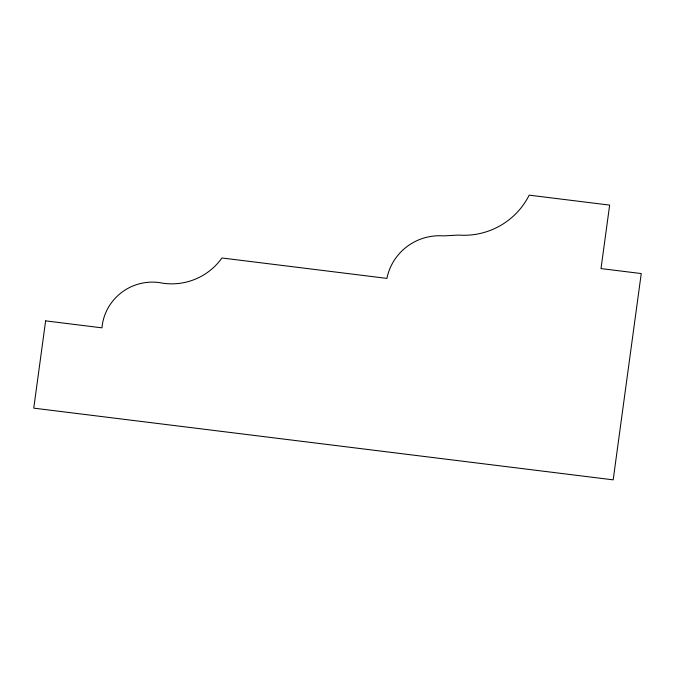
<?xml version="1.0" encoding="UTF-8"?>
<svg xmlns="http://www.w3.org/2000/svg" width="675" height="675" viewBox="0 0 675 675"><rect width="100%" height="100%" fill="white"/><g stroke="black" fill="none" stroke-linecap="round" stroke-linejoin="round"><path stroke-width="1.01" d="M45.63 320.87L33.75 408.147L613.178 479.849L641.25 273.561L601.012 268.582L609.652 205.107L529.175 195.151A72.056 70.85 -15.6 0 1 458.519 235.077L443.534 235.887A53.148 52.262 -15.6 0 0 386.918 278.395L221.94 257.977A60.817 59.805 -15.6 0 1 162.953 283.222A50.254 49.41 -15.6 0 0 101.959 327.848L45.63 320.87"/></g></svg>
